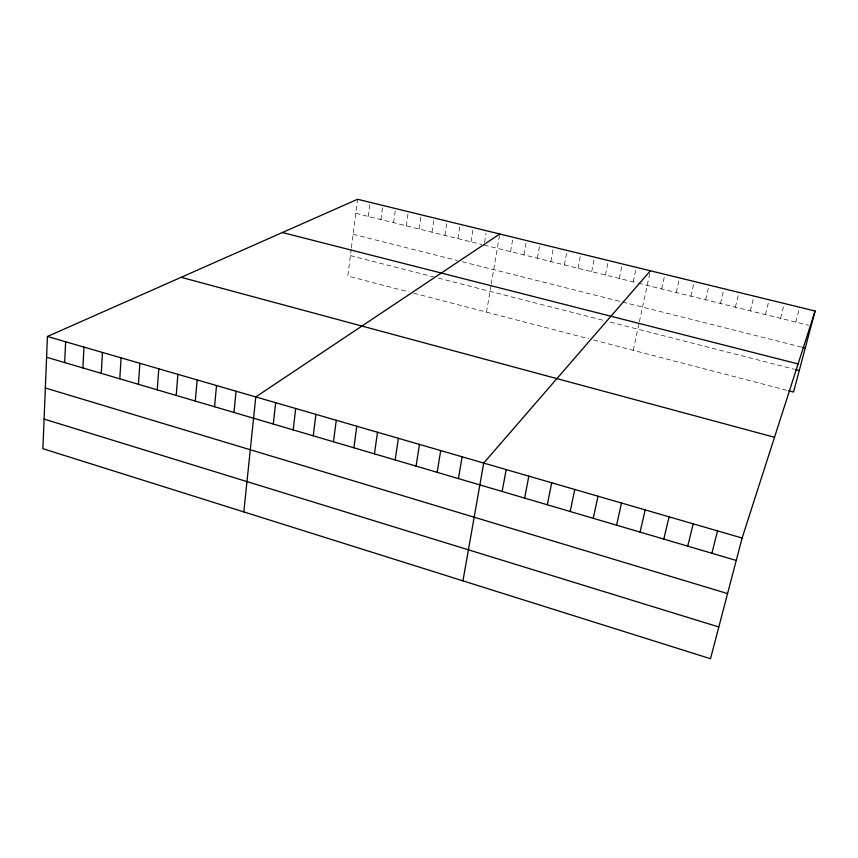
<?xml version="1.0" encoding="UTF-8"?>
<svg xmlns="http://www.w3.org/2000/svg" width="858" height="858" viewBox="0 0 858 858"><rect width="100%" height="100%" fill="white"/><g stroke="black" fill="none" stroke-linecap="round" stroke-linejoin="round"><path stroke-width="0.64" stroke-dasharray="4.29 3.22" d="M351.233 248.959L347.79 276.051L408.633 291.881M351.405 247.64L357.55 199.271M368.307 216.441L370.152 202.349M380.909 219.562L382.807 205.437M393.586 222.694L395.538 208.548M406.317 225.836L408.333 211.669M419.112 229L421.181 214.811M431.982 232.186L434.105 217.964M444.916 235.382L447.104 221.139M457.915 238.588L460.156 224.335M470.978 241.817L473.284 227.531M484.545 242.46L486.046 233.355M486.507 312.14L491.044 285.339M491.248 284.137L499.742 233.998M510.585 251.608L513.073 237.248M523.927 254.901L526.469 240.53M537.333 258.215L539.95 243.811M550.815 261.551L553.485 247.125M564.36 264.897L567.106 250.45M577.992 268.264L580.791 253.796M591.688 271.654L594.551 257.153M605.448 275.053L608.386 260.532M619.294 278.475L622.297 263.932M633.204 281.917L636.271 267.342M633.236 350.332L639.092 323.048M639.36 321.825L650.074 271.986M661.69 288.953L664.896 274.335M676.265 292.557L679.536 277.906M690.915 296.171L694.261 281.499M705.651 299.817L709.073 285.124M720.463 303.475L723.97 288.76M735.37 307.164L738.942 292.417M750.353 310.864L754 296.096M765.422 314.586L769.143 299.796M780.576 318.339L784.373 303.507M795.816 322.104L799.699 307.25M355.759 213.342L481.724 244.476M484.105 245.066L637.022 282.85M638.298 283.172L808.59 325.257M353.099 234.288L457.164 260.457M462.355 261.765L802.723 347.372M350.396 255.609L435.8 277.466M438.352 278.121L604.086 320.538M610.285 322.125L794.24 369.219M413.674 293.189L588.706 338.738M593.618 340.015L787.301 390.422"/><path stroke-width="1.29" d="M47.426 336.486L42.9 448.702L710.499 658.73L742.127 538.02L815.1 311.014L357.55 199.271L47.426 336.486L742.127 538.02M64.672 362.58L65.626 341.763M82.894 367.943L83.966 347.082M101.265 373.359L102.456 352.445M119.777 378.807L121.085 357.85M138.428 384.309L139.865 363.299M157.239 389.854L158.794 368.801M176.201 395.441L177.885 374.335M195.302 401.072L197.126 379.912M214.564 406.746L216.516 385.542M233.987 412.462L236.068 391.216M243.822 511.915L255.781 396.932L499.742 233.998M273.294 424.045L275.654 402.692M293.2 429.912L295.688 408.505M313.256 435.821L315.894 414.371M333.483 441.773L336.261 420.281M353.871 447.79L356.799 426.233M374.442 453.85L377.509 432.25M395.173 459.952L398.391 438.309M416.076 466.119L419.455 444.412M437.162 472.329L440.701 450.579M458.429 478.592L462.119 456.788M462.945 580.845L483.719 463.063L650.332 270.774M502.155 491.473L506.177 469.573M524.635 498.101L528.828 476.147M547.307 504.783L551.683 482.775M570.195 511.518L574.742 489.468M593.286 518.329L598.005 496.214M616.57 525.193L621.482 503.024M640.079 532.11L645.173 509.899M663.792 539.103L669.079 516.838M687.73 546.149L693.21 523.83M711.883 553.271L717.556 530.898M815.1 311.014L793.543 392.052L788.556 390.744M802.723 347.372L805.254 348.016M282.368 232.539L798.09 363.942M795.505 369.541L799.27 370.506M181.145 277.316L774.517 437.28M46.589 357.25L736.25 560.446M45.345 387.988L727.573 593.575M44.09 419.079L718.822 626.984"/></g></svg>
